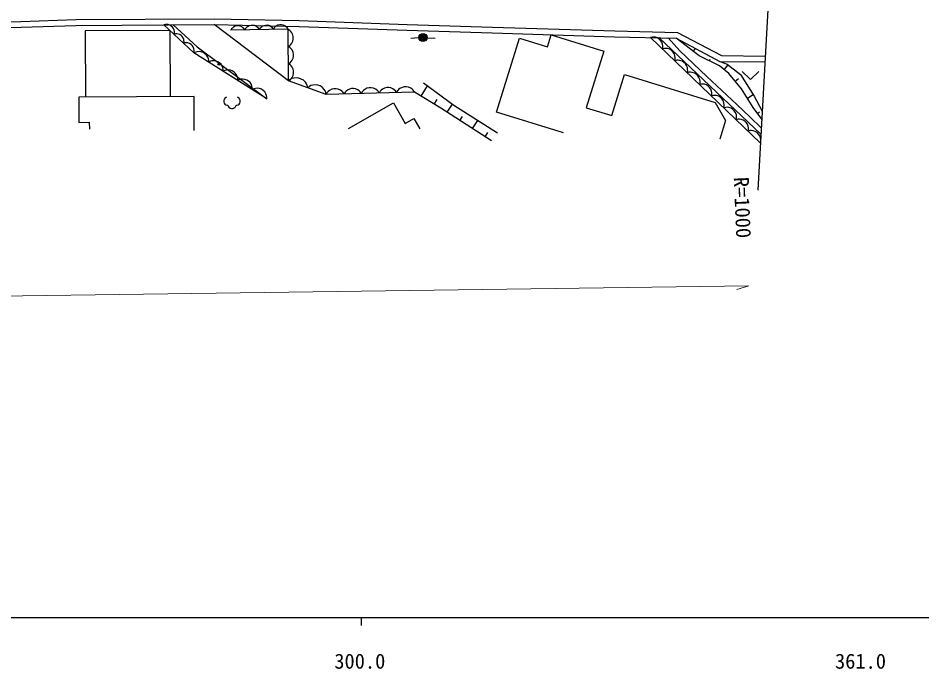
# Model space of a CAD drawing. Units: millimetres, scale not verified. Extents: x 40000 to 680000, y 20000 to 380000.
# Drawn here: x 326102 to 436503, y 198715 to 278219 of the extents above; entities that cross this region are included whole.
import ezdxf
from ezdxf.enums import TextEntityAlignment as Align

# ---------------------------------------------------------------- set-up
doc = ezdxf.new("R2010")
doc.units = ezdxf.units.MM
doc.header["$LTSCALE"] = 1000
for name, color, linetype, lineweight in [('M-TTL-BAND', 7, 'Continuous', 25), ('S-BGD', 7, 'Continuous', 25), ('S-BMK-HTXT', 7, 'Continuous', 13), ('S-STR-HTXT', 7, 'Continuous', 13)]:
    doc.layers.add(name, color=color, linetype=linetype, lineweight=lineweight)
doc.styles.add('ＭＳ ゴシック', font='')
doc.styles.get('ＭＳ ゴシック').set_extended_font_data('MS Gothic')

msp = doc.modelspace()

# ---------------------------------------------------------------- linework, layer by layer
at = {"layer": 'M-TTL-BAND'}
for p, q in [((40000, 205000), (579000, 205000)), ((368000, 205000), (368000, 204000))]:
    msp.add_line(p, q, dxfattribs=at)
at = {"layer": 'S-BGD'}
for p, q in [((418741, 297891), (416450, 257213)), ((322760, 277691), (326446, 277798)), ((326446, 277798), (333143, 278026)), ((326468, 277099), (333157, 277326)), ((333143, 278026), (350058, 278127)), ((333157, 277326), (350052, 277427)), ((347573, 273974), (343922, 277391)), ((347573, 273974), (343922, 277391)), ((344115, 277443), (343925, 277388)), ((344259, 277447), (344115, 277443)), ((344428, 277429), (344259, 277447)), ((344647, 277364), (344428, 277429)), ((344819, 277249), (344647, 277364)), ((344968, 277110), (344819, 277249)), ((345093, 276946), (344968, 277110)), ((345060, 277397), (347963, 274689)), ((345060, 277397), (347963, 274689)), ((359130, 270543), (350052, 277427)), ((350052, 277427), (360433, 277206)), ((350058, 278127), (360453, 277905)), ((352416, 277107), (352283, 277002)), ((352618, 277213), (352416, 277107)), ((352821, 277252), (352618, 277213)), ((353025, 277256), (352821, 277252)), ((353229, 277227), (353025, 277256)), ((353435, 277130), (353229, 277227)), ((353573, 277031), (353435, 277130)), ((354134, 277167), (353993, 277056)), ((354347, 277280), (354134, 277167)), ((354562, 277321), (354347, 277280)), ((354778, 277325), (354562, 277321)), ((354995, 277294), (354778, 277325)), ((355213, 277191), (354995, 277294)), ((355359, 277087), (355213, 277191)), ((355913, 277185), (355779, 277080)), ((356114, 277291), (355913, 277185)), ((356317, 277330), (356114, 277291)), ((356521, 277334), (356317, 277330)), ((356726, 277305), (356521, 277334)), ((356932, 277208), (356726, 277305)), ((357070, 277109), (356932, 277208)), ((357174, 277009), (357070, 277109)), ((357489, 277134), (357384, 277024)), ((357631, 277245), (357489, 277134)), ((357844, 277358), (357631, 277245)), ((358059, 277399), (357844, 277358)), ((358275, 277404), (358059, 277399)), ((358491, 277372), (358275, 277404)), ((358710, 277269), (358491, 277372)), ((358856, 277165), (358710, 277269)), ((358966, 277059), (358856, 277165)), ((360433, 277206), (373589, 276740)), ((360453, 277905), (373613, 277439)), ((373613, 277439), (384041, 277109)), ((384041, 277109), (398981, 276646)), ((322783, 276992), (326468, 277099)), ((344644, 276715), (334286, 276656)), ((334286, 276656), (334332, 268557)), ((344644, 276715), (344690, 268617)), ((345172, 276732), (345093, 276946)), ((345165, 276227), (345207, 276421)), ((345344, 276279), (345165, 276227)), ((345202, 276565), (345172, 276732)), ((345207, 276421), (345202, 276565)), ((345480, 276283), (345344, 276279)), ((345639, 276266), (345480, 276283)), ((345844, 276205), (345639, 276266)), ((346006, 276097), (345844, 276205)), ((346147, 275966), (346006, 276097)), ((359078, 276882), (352065, 276725)), ((352183, 276898), (352085, 276725)), ((352283, 277002), (352183, 276898)), ((353678, 276931), (353573, 277031)), ((353783, 276763), (353678, 276931)), ((353887, 276946), (353783, 276763)), ((353993, 277056), (353887, 276946)), ((355470, 276981), (355359, 277087)), ((355582, 276804), (355470, 276981)), ((355680, 276976), (355582, 276804)), ((355779, 277080), (355680, 276976)), ((357280, 276842), (357174, 277009)), ((357384, 277024), (357280, 276842)), ((359078, 276882), (358966, 277059)), ((359130, 270543), (359078, 276882)), ((359289, 276714), (359079, 276838)), ((359416, 276589), (359289, 276714)), ((359544, 276422), (359416, 276589)), ((359672, 276171), (359544, 276422)), ((359716, 275920), (359672, 276171)), ((373589, 276740), (384019, 276410)), ((384019, 276410), (398963, 275946)), ((390759, 274692), (391215, 276165)), ((391215, 276165), (397649, 274172)), ((398981, 276646), (406651, 276476)), ((406651, 276476), (412009, 273631)), ((346265, 275811), (346147, 275966)), ((346339, 275610), (346265, 275811)), ((346332, 275135), (346372, 275317)), ((346523, 275189), (346332, 275135)), ((346367, 275453), (346339, 275610)), ((346372, 275317), (346367, 275453)), ((346667, 275194), (346523, 275189)), ((346836, 275175), (346667, 275194)), ((347054, 275111), (346836, 275175)), ((347226, 274996), (347054, 275111)), ((347375, 274857), (347226, 274996)), ((359304, 274867), (359429, 274994)), ((359429, 274994), (359554, 275163)), ((359554, 275163), (359678, 275416)), ((359678, 275416), (359718, 275668)), ((359718, 275668), (359716, 275920)), ((375067, 275802), (374071, 275728)), ((376064, 275811), (377062, 275753)), ((384546, 266744), (387336, 275752)), ((387336, 275752), (390759, 274692)), ((398963, 275946), (406469, 275780)), ((416774, 262956), (403348, 275849)), ((403592, 275891), (403367, 275830)), ((403762, 275895), (403592, 275891)), ((403960, 275871), (403762, 275895)), ((404216, 275791), (403960, 275871)), ((404417, 275654), (404216, 275791)), ((404363, 275827), (416835, 264042)), ((404590, 275488), (404417, 275654)), ((404735, 275293), (404590, 275488)), ((404825, 275040), (404735, 275293)), ((404857, 274843), (404825, 275040)), ((405516, 275802), (406923, 274218)), ((409305, 273626), (406469, 275780)), ((406469, 275780), (411832, 272934)), ((347501, 274693), (347375, 274857)), ((347580, 274479), (347501, 274693)), ((347573, 273974), (347614, 274168)), ((356478, 268357), (347573, 273974)), ((356478, 268357), (347573, 273974)), ((347610, 274312), (347580, 274479)), ((347821, 274065), (347603, 273955)), ((347614, 274168), (347610, 274312)), ((347995, 274104), (347821, 274065)), ((347963, 274689), (356478, 268357)), ((348204, 274121), (347995, 274104)), ((348484, 274094), (348204, 274121)), ((348720, 273995), (348484, 274094)), ((348933, 273860), (348720, 273995)), ((349123, 273691), (348933, 273860)), ((359096, 274740), (359304, 274867)), ((359306, 274615), (359096, 274740)), ((359433, 274491), (359306, 274615)), ((359561, 274324), (359433, 274491)), ((359689, 274073), (359561, 274324)), ((359733, 273821), (359689, 274073)), ((359735, 273570), (359733, 273821)), ((397649, 274172), (395509, 267262)), ((404809, 274446), (404861, 274673)), ((405045, 274510), (404809, 274446)), ((404861, 274673), (404857, 274843)), ((405223, 274514), (405045, 274510)), ((405431, 274488), (405223, 274514)), ((405700, 274405), (405431, 274488)), ((405911, 274261), (405700, 274405)), ((406093, 274086), (405911, 274261)), ((406245, 273882), (406093, 274086)), ((406340, 273616), (406245, 273882)), ((406923, 274218), (410226, 271101)), ((408596, 274165), (408860, 274511)), ((349269, 273450), (349123, 273691)), ((349344, 273254), (349269, 273450)), ((349383, 273080), (349344, 273254)), ((349378, 272835), (349383, 273080)), ((349596, 272946), (349378, 272835)), ((349770, 272985), (349596, 272946)), ((349979, 273002), (349770, 272985)), ((350259, 272974), (349979, 273002)), ((350495, 272875), (350259, 272974)), ((350708, 272741), (350495, 272875)), ((350898, 272571), (350708, 272741)), ((359113, 272641), (359321, 272769)), ((359321, 272769), (359446, 272896)), ((359446, 272896), (359571, 273065)), ((359571, 273065), (359695, 273317)), ((359695, 273317), (359735, 273570)), ((406323, 272993), (406377, 273231)), ((406559, 273057), (406323, 272993)), ((406373, 273409), (406340, 273616)), ((406377, 273231), (406373, 273409)), ((406737, 273060), (406559, 273057)), ((406945, 273035), (406737, 273060)), ((407214, 272951), (406945, 273035)), ((407425, 272807), (407214, 272951)), ((407606, 272633), (407425, 272807)), ((411777, 272372), (409305, 273626)), ((410541, 272999), (410641, 273195)), ((411832, 272934), (412725, 272575)), ((411832, 272934), (417333, 272880)), ((412009, 273631), (417372, 273579)), ((351044, 272330), (350898, 272571)), ((351119, 272134), (351044, 272330)), ((351158, 271960), (351119, 272134)), ((351153, 271716), (351158, 271960)), ((351371, 271826), (351153, 271716)), ((351545, 271865), (351371, 271826)), ((351754, 271882), (351545, 271865)), ((352034, 271854), (351754, 271882)), ((352270, 271756), (352034, 271854)), ((352483, 271621), (352270, 271756)), ((352673, 271451), (352483, 271621)), ((359323, 272517), (359113, 272641)), ((359450, 272392), (359323, 272517)), ((359578, 272225), (359450, 272392)), ((359706, 271974), (359578, 272225)), ((359750, 271723), (359706, 271974)), ((359752, 271471), (359750, 271723)), ((407759, 272428), (407606, 272633)), ((407853, 272163), (407759, 272428)), ((407836, 271539), (407891, 271778)), ((408072, 271603), (407836, 271539)), ((407887, 271956), (407853, 272163)), ((407891, 271778), (407887, 271956)), ((408250, 271607), (408072, 271603)), ((408459, 271581), (408250, 271607)), ((412928, 271457), (411777, 272372)), ((412352, 271915), (412819, 272502)), ((412725, 272575), (414350, 271321)), ((414564, 271683), (415563, 270723)), ((415563, 270723), (416563, 271682)), ((352819, 271211), (352673, 271451)), ((352894, 271014), (352819, 271211)), ((352933, 270841), (352894, 271014)), ((352928, 270596), (352933, 270841)), ((353146, 270706), (352928, 270596)), ((353320, 270746), (353146, 270706)), ((353529, 270763), (353320, 270746)), ((353809, 270735), (353529, 270763)), ((354045, 270636), (353809, 270735)), ((354258, 270502), (354045, 270636)), ((354448, 270332), (354258, 270502)), ((359352, 270728), (359126, 270544)), ((359130, 270543), (359338, 270670)), ((363734, 268888), (359130, 270543)), ((359338, 270670), (359463, 270797)), ((359543, 270819), (359352, 270728)), ((359463, 270797), (359588, 270966)), ((359782, 270892), (359543, 270819)), ((359588, 270966), (359712, 271219)), ((359712, 271219), (359752, 271471)), ((360115, 270932), (359782, 270892)), ((360414, 270878), (360115, 270932)), ((360696, 270776), (360414, 270878)), ((360961, 270628), (360696, 270776)), ((361193, 270385), (360961, 270628)), ((398614, 266301), (400172, 271330)), ((400172, 271330), (411233, 267905)), ((408728, 271498), (408459, 271581)), ((408938, 271354), (408728, 271498)), ((409120, 271179), (408938, 271354)), ((409272, 270975), (409120, 271179)), ((409367, 270709), (409272, 270975)), ((409401, 270502), (409367, 270709)), ((409404, 270324), (409401, 270502)), ((410226, 271101), (413909, 267659)), ((414451, 269560), (412928, 271457)), ((413689, 270509), (414078, 270821)), ((414350, 271321), (416008, 268679)), ((354594, 270091), (354448, 270332)), ((354669, 269895), (354594, 270091)), ((354708, 269721), (354669, 269895)), ((354703, 269477), (354708, 269721)), ((354921, 269587), (354703, 269477)), ((355095, 269626), (354921, 269587)), ((355304, 269643), (355095, 269626)), ((355584, 269615), (355304, 269643)), ((355819, 269516), (355584, 269615)), ((356032, 269382), (355819, 269516)), ((356223, 269212), (356032, 269382)), ((361330, 270177), (361193, 270385)), ((361421, 269985), (361330, 270177)), ((361477, 269699), (361421, 269985)), ((361694, 269876), (361477, 269699)), ((361878, 269963), (361694, 269876)), ((362107, 270034), (361878, 269963)), ((362427, 270072), (362107, 270034)), ((362714, 270019), (362427, 270072)), ((362984, 269922), (362714, 270019)), ((363239, 269780), (362984, 269922)), ((363461, 269547), (363239, 269780)), ((363593, 269347), (363461, 269547)), ((364154, 269383), (363982, 269247)), ((364414, 269523), (364154, 269383)), ((364677, 269574), (364414, 269523)), ((364941, 269581), (364677, 269574)), ((365206, 269544), (364941, 269581)), ((365473, 269419), (365206, 269544)), ((365652, 269292), (365473, 269419)), ((366333, 269421), (366168, 269290)), ((366581, 269553), (366333, 269421)), ((366831, 269602), (366581, 269553)), ((367083, 269609), (366831, 269602)), ((367336, 269574), (367083, 269609)), ((367591, 269455), (367336, 269574)), ((367762, 269334), (367591, 269455)), ((368450, 269500), (368277, 269364)), ((368710, 269639), (368450, 269500)), ((368972, 269690), (368710, 269639)), ((369236, 269698), (368972, 269690)), ((369501, 269661), (369236, 269698)), ((369768, 269536), (369501, 269661)), ((369948, 269409), (369768, 269536)), ((370083, 269281), (369948, 269409)), ((370464, 269407), (370341, 269278)), ((370628, 269538), (370464, 269407)), ((370876, 269670), (370628, 269538)), ((371127, 269719), (370876, 269670)), ((371379, 269726), (371127, 269719)), ((371631, 269691), (371379, 269726)), ((371887, 269572), (371631, 269691)), ((372058, 269451), (371887, 269572)), ((372187, 269328), (372058, 269451)), ((372573, 269481), (372445, 269345)), ((372745, 269617), (372573, 269481)), ((373005, 269756), (372745, 269617)), ((373268, 269807), (373005, 269756)), ((373531, 269815), (373268, 269807)), ((373796, 269778), (373531, 269815)), ((374064, 269653), (373796, 269778)), ((374243, 269526), (374064, 269653)), ((374378, 269398), (374243, 269526)), ((374516, 269182), (374378, 269398)), ((375324, 268688), (376098, 269956)), ((375632, 270299), (379313, 267589)), ((409350, 270086), (409404, 270324)), ((409575, 270147), (409350, 270086)), ((409744, 270150), (409575, 270147)), ((409943, 270126), (409744, 270150)), ((410199, 270046), (409943, 270126)), ((410399, 269909), (410199, 270046)), ((410572, 269743), (410399, 269909)), ((410718, 269548), (410572, 269743)), ((410808, 269295), (410718, 269548)), ((415906, 267291), (414451, 269560)), ((347602, 268633), (333503, 268553)), ((333503, 268553), (333521, 265479)), ((347626, 264473), (347602, 268633)), ((351277, 268298), (351237, 268139)), ((351397, 268458), (351277, 268298)), ((351557, 268538), (351397, 268458)), ((353075, 268458), (352916, 268538)), ((353195, 268298), (353075, 268458)), ((353235, 268138), (353195, 268298)), ((356369, 268971), (356223, 269212)), ((356444, 268775), (356369, 268971)), ((356483, 268602), (356444, 268775)), ((356478, 268357), (356483, 268602)), ((363680, 269163), (363593, 269347)), ((363734, 268888), (363680, 269163)), ((363854, 269111), (363728, 268888)), ((374516, 269182), (363734, 268888)), ((363982, 269247), (363854, 269111)), ((365788, 269164), (365652, 269292)), ((365926, 268948), (365788, 269164)), ((366046, 269161), (365926, 268948)), ((366168, 269290), (366046, 269161)), ((367892, 269211), (367762, 269334)), ((368023, 269005), (367892, 269211)), ((368149, 269228), (368023, 269005)), ((368277, 269364), (368149, 269228)), ((370221, 269065), (370083, 269281)), ((370341, 269278), (370221, 269065)), ((372319, 269122), (372187, 269328)), ((372445, 269345), (372319, 269122)), ((377747, 267208), (374516, 269182)), ((410791, 268701), (410843, 268928)), ((411028, 268765), (410791, 268701)), ((410840, 269098), (410808, 269295)), ((410843, 268928), (410840, 269098)), ((411206, 268769), (411028, 268765)), ((411414, 268744), (411206, 268769)), ((411683, 268660), (411414, 268744)), ((411893, 268516), (411683, 268660)), ((412075, 268341), (411893, 268516)), ((412228, 268137), (412075, 268341)), ((415178, 268425), (415883, 268878)), ((416008, 268679), (416993, 266846)), ((351237, 268139), (351236, 267979)), ((351236, 267979), (351276, 267819)), ((351276, 267819), (351356, 267699)), ((351356, 267699), (351476, 267619)), ((351476, 267619), (351636, 267579)), ((351636, 267579), (351716, 267579)), ((351716, 267579), (351756, 267459)), ((351756, 267459), (351836, 267339)), ((351836, 267339), (351996, 267219)), ((351996, 267219), (352155, 267179)), ((352155, 267179), (352315, 267179)), ((352315, 267179), (352435, 267219)), ((352435, 267219), (352595, 267299)), ((352595, 267299), (352675, 267379)), ((352675, 267379), (352715, 267458)), ((352715, 267458), (352755, 267578)), ((352755, 267578), (352835, 267578)), ((352835, 267578), (352995, 267618)), ((352995, 267618), (353115, 267698)), ((353115, 267698), (353195, 267818)), ((353195, 267818), (353235, 267978)), ((353235, 267978), (353235, 268138)), ((366473, 264736), (371939, 267854)), ((371939, 267854), (373377, 265334)), ((376939, 267702), (377284, 268266)), ((383925, 263227), (377747, 267208)), ((378519, 266711), (379158, 267703)), ((379313, 267589), (384645, 264200)), ((395509, 267262), (398614, 266301)), ((411233, 267905), (412510, 265723)), ((412322, 267871), (412228, 268137)), ((412305, 267248), (412360, 267486)), ((412541, 267312), (412305, 267248)), ((412356, 267664), (412322, 267871)), ((412360, 267486), (412356, 267664)), ((412719, 267316), (412541, 267312)), ((412927, 267290), (412719, 267316)), ((413196, 267206), (412927, 267290)), ((413407, 267062), (413196, 267206)), ((413909, 267659), (415507, 266114)), ((416938, 265867), (415906, 267291)), ((380064, 265715), (380383, 266211)), ((392728, 264210), (384546, 266744)), ((413589, 266888), (413407, 267062)), ((413741, 266683), (413589, 266888)), ((413836, 266418), (413741, 266683)), ((413870, 266211), (413836, 266418)), ((413873, 266033), (413870, 266211)), ((415507, 266114), (416878, 264814)), ((416422, 266579), (416679, 266765)), ((333521, 265479), (334805, 265486)), ((334805, 265486), (334809, 264651)), ((373377, 265334), (374453, 265948)), ((374453, 265948), (375170, 264691)), ((381608, 264720), (382253, 265720)), ((412510, 265723), (411804, 263443)), ((413819, 265794), (413873, 266033)), ((414044, 265855), (413819, 265794)), ((414213, 265859), (414044, 265855)), ((414411, 265835), (414213, 265859)), ((414668, 265755), (414411, 265835)), ((414868, 265618), (414668, 265755)), ((415041, 265452), (414868, 265618)), ((415186, 265257), (415041, 265452)), ((415276, 265004), (415186, 265257)), ((415309, 264807), (415276, 265004)), ((383153, 263725), (383478, 264230)), ((415260, 264410), (415312, 264637)), ((415496, 264474), (415260, 264410)), ((415312, 264637), (415309, 264807)), ((415674, 264478), (415496, 264474)), ((415883, 264452), (415674, 264478)), ((416152, 264369), (415883, 264452)), ((416362, 264225), (416152, 264369)), ((416544, 264050), (416362, 264225)), ((416696, 263845), (416544, 264050)), ((416791, 263580), (416696, 263845)), ((416774, 262956), (416828, 263195)), ((416825, 263373), (416791, 263580)), ((416828, 263195), (416825, 263373))]:
    msp.add_line(p, q, dxfattribs=at)
for centre, radius in [((375566, 275840), 500), ((375566, 275840), 440), ((375566, 275840), 380), ((375566, 275840), 320), ((375566, 275840), 260), ((375566, 275840), 200), ((375566, 275840), 140), ((375566, 275840), 79.9), ((375566, 275840), 20), ((350618, 272575), 99.9)]:
    msp.add_circle(centre, radius, dxfattribs=at)
at = {"layer": 'S-STR-HTXT'}
for q in [(211238, 242659), (413877, 245074)]:
    msp.add_line((415369, 245514), q, dxfattribs=at)

# ---------------------------------------------------------------- texts
at = {"layer": 'M-TTL-BAND', "style": 'ＭＳ ゴシック'}
for s, p in [('300.0', (367844, 198195)), ('361.0', (429000, 198195))]:
    msp.add_text(s, height=1833, dxfattribs=at).set_placement(p, align=Align.BOTTOM_CENTER)
at = {"layer": 'S-BMK-HTXT', "style": 'ＭＳ ゴシック'}
msp.add_text('R=1000', height=1833, rotation=272.375, dxfattribs=at).set_placement((412968, 258755), align=Align.BOTTOM_LEFT)

doc.saveas('drawing.dxf')
